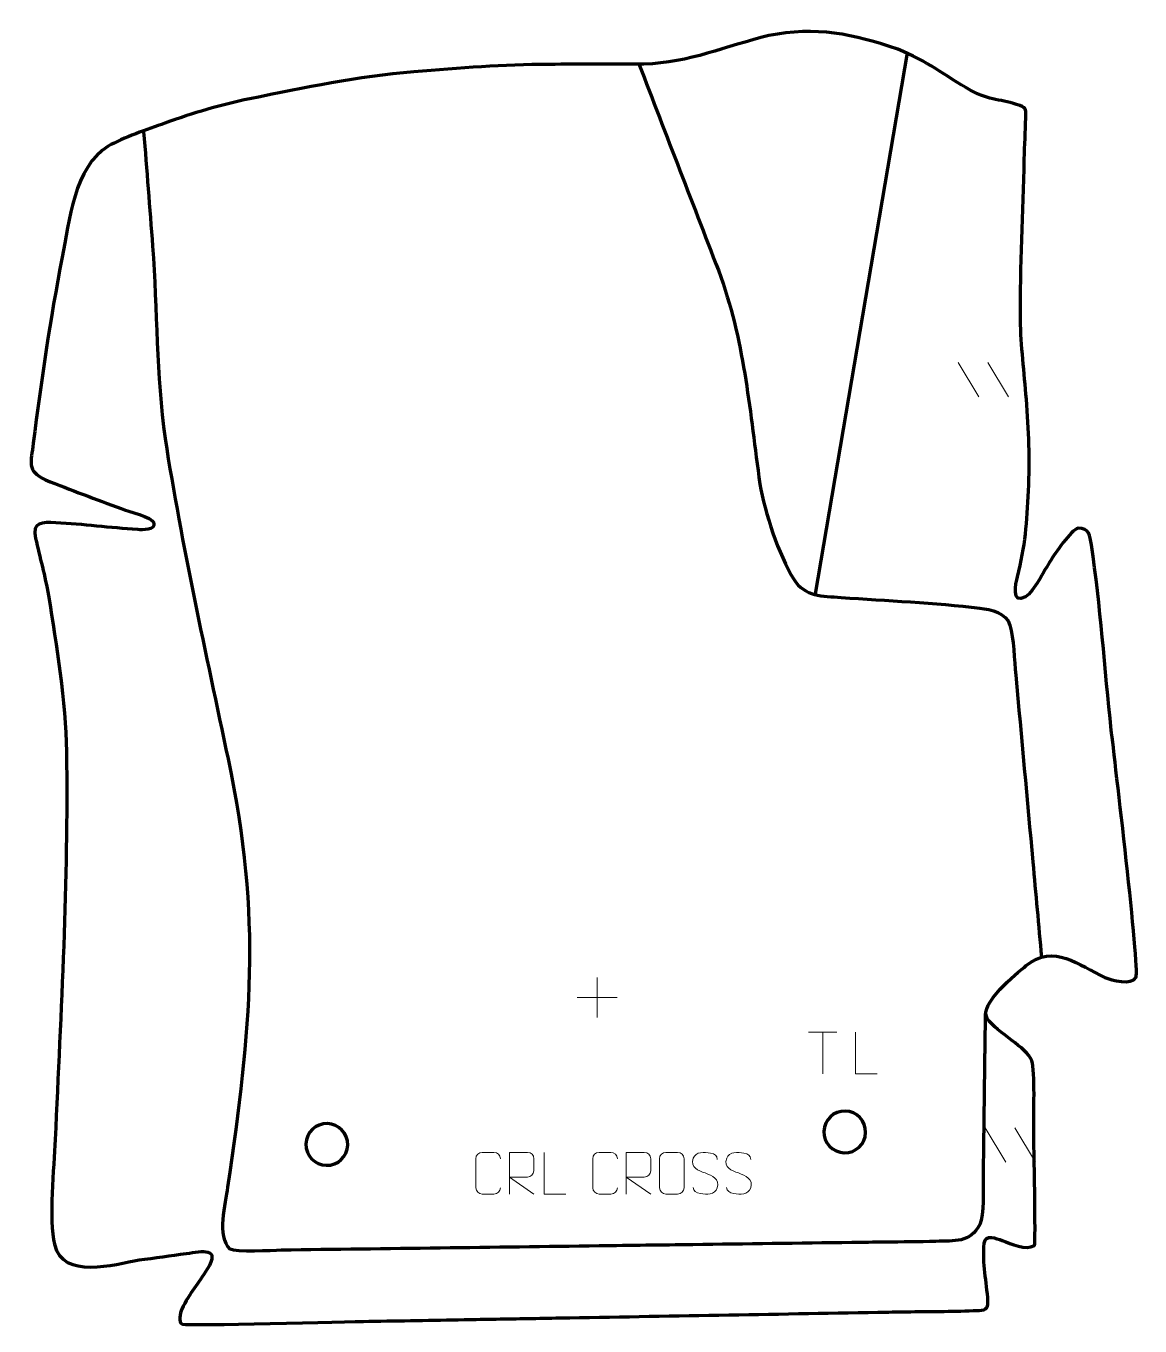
# Model space of a CAD drawing. Header units: millimetres. Extents: x 1326 to 1993, y 102 to 881.
import ezdxf

# ---------------------------------------------------------------- set-up
doc = ezdxf.new("R2010")
doc.units = ezdxf.units.MM
doc.header["$MEASUREMENT"] = 0
doc.layers.add('layer 1', color=7, linetype='Continuous')
doc.layers.add('layer 2', color=7, linetype='Continuous')

msp = doc.modelspace()

# ---------------------------------------------------------------- linework, layer by layer
at = {"layer": 'layer 1', "color": 142, "lineweight": 158}
msp.add_open_spline([(1853.6774, 864.7256), (1853.6774, 864.7256), (1798.4171, 540.4395), (1798.4171, 540.4395)], degree=3, dxfattribs=at)
for points, knots in [([(1692.9815, 857.984), (1709.1204, 815.3416), (1725.8536, 772.9404), (1742.0409, 730.3454), (1742.0409, 730.3454), (1756.8219, 688.0036), (1759.1333, 649.8448), (1765.4008, 606.2517), (1765.4008, 606.2517), (1768.3481, 589.0913), (1776.5678, 564.0702), (1785.6442, 549.2731), (1785.6442, 549.2731), (1792.5348, 538.6673), (1802.5997, 539.2134), (1814.0856, 538.3781), (1814.0856, 538.3781), (1841.598, 536.3978), (1869.8257, 535.177), (1897.1683, 531.931), (1897.1683, 531.931), (1903.9171, 531.1298), (1912.9133, 529.1479), (1915.1489, 521.7463), (1915.1489, 521.7463), (1917.3586, 513.9048), (1917.8848, 500.4631), (1918.6689, 491.8634), (1918.6689, 491.8634), (1922.0713, 454.548), (1925.473, 417.2325), (1928.8751, 379.9171), (1928.8751, 379.9171), (1930.6049, 360.9432), (1932.3348, 341.9693), (1934.0646, 322.9954)], [0, 0, 0, 0, 0.1, 0.1, 0.1, 0.1, 0.2, 0.2, 0.2, 0.2, 0.3, 0.3, 0.3, 0.3, 0.4, 0.4, 0.4, 0.4, 0.5, 0.5, 0.5, 0.5, 0.6, 0.6, 0.6, 0.6, 0.7, 0.7, 0.7, 0.7, 0.8, 0.8, 0.8, 0.8, 1, 1, 1, 1]), ([(1900.3461, 288.9846), (1900.2923, 284.8693), (1900.2387, 280.7539), (1900.1849, 276.6387), (1900.1849, 276.6387), (1900.123, 271.8902), (1900.0609, 267.1418), (1899.9989, 262.3933), (1899.9989, 262.3933), (1899.8377, 250.0473), (1899.6766, 237.7013), (1899.5154, 225.3554), (1899.5154, 225.3554), (1899.4368, 219.3406), (1899.3583, 213.3259), (1899.2798, 207.3111), (1899.2798, 207.3111), (1899.2095, 201.9296), (1899.1392, 196.548), (1899.069, 191.1664), (1899.069, 191.1664), (1899.0586, 184.3098), (1899.9629, 168.2514), (1897.1098, 162.615), (1897.1098, 162.615), (1891.4968, 151.5267), (1881.5279, 152.9173), (1870.8603, 152.5207), (1870.8603, 152.5207), (1860.7133, 152.1434), (1850.5672, 152.2088), (1840.4159, 152.0969), (1840.4159, 152.0969), (1833.7519, 152.0078), (1827.0879, 151.9185), (1820.4238, 151.8294), (1820.4238, 151.8294), (1788.6904, 151.4045), (1756.957, 150.9798), (1725.2236, 150.555), (1725.2236, 150.555), (1706.5008, 150.3043), (1687.7781, 150.0537), (1669.0554, 149.8031), (1669.0554, 149.8031), (1637.3219, 149.3783), (1605.5885, 148.9534), (1573.8549, 148.5287), (1573.8549, 148.5287), (1542.1216, 148.1039), (1510.3881, 147.6791), (1478.6547, 147.2543), (1478.6547, 147.2543), (1473.2676, 147.0884), (1451.5293, 145.6643), (1448.0793, 147.884), (1448.0793, 147.884), (1440.1523, 155.5098), (1445.3579, 175.2201), (1446.7881, 185.0799), (1446.7881, 185.0799), (1460.6392, 280.4616), (1467.437, 345.6426), (1447.0798, 441.5579), (1447.0798, 441.5579), (1433.588, 505.2107), (1419.4024, 569.2293), (1409.3255, 633.5111), (1409.3255, 633.5111), (1404.0351, 671.348), (1404.7112, 710.5597), (1401.822, 748.8043), (1401.822, 748.8043), (1400.0947, 771.6697), (1398.3723, 794.5339), (1396.4865, 817.3869)], [0, 0, 0, 0, 0.05, 0.05, 0.05, 0.05, 0.1, 0.1, 0.1, 0.1, 0.15, 0.15, 0.15, 0.15, 0.2, 0.2, 0.2, 0.2, 0.25, 0.25, 0.25, 0.25, 0.3, 0.3, 0.3, 0.3, 0.35, 0.35, 0.35, 0.35, 0.4, 0.4, 0.4, 0.4, 0.45, 0.45, 0.45, 0.45, 0.5, 0.5, 0.5, 0.5, 0.55, 0.55, 0.55, 0.55, 0.6, 0.6, 0.6, 0.6, 0.65, 0.65, 0.65, 0.65, 0.7, 0.7, 0.7, 0.7, 0.75, 0.75, 0.75, 0.75, 0.8, 0.8, 0.8, 0.8, 0.85, 0.85, 0.85, 0.85, 0.9, 0.9, 0.9, 0.9, 1, 1, 1, 1])]:
    msp.add_open_spline(points, degree=3, knots=knots, dxfattribs=at)
at = {"layer": 'layer 1', "color": 250, "lineweight": 9}
for points in [[(1884.2108, 679.0821), (1884.2108, 679.0821), (1896.5751, 658.5378), (1896.5751, 658.5378)], [(1901.9407, 679.0821), (1901.9407, 679.0821), (1914.305, 658.5378), (1914.305, 658.5378)], [(1667.975, 310.6933), (1667.975, 310.6933), (1667.975, 286.7154), (1667.975, 286.7154)], [(1655.9861, 298.7043), (1655.9861, 298.7043), (1679.964, 298.7043), (1679.964, 298.7043)], [(1794.584, 277.9524), (1794.584, 277.9524), (1811.5712, 277.9524), (1811.5712, 277.9524)], [(1803.0778, 253.0224), (1803.0778, 253.0224), (1803.0778, 277.9759), (1803.0778, 277.9759)], [(1900.2792, 220.6074), (1900.2792, 220.6074), (1912.6435, 200.0631), (1912.6435, 200.0631)], [(1918.0091, 220.6074), (1918.0091, 220.6074), (1930.3734, 200.0631), (1930.3734, 200.0631)]]:
    msp.add_open_spline(points, degree=3, dxfattribs=at)
for points, knots in [([(1835.5736, 253.0223), (1835.5736, 253.0223), (1822.6245, 253.0223), (1822.6245, 253.0223), (1822.6245, 253.0223), (1822.6245, 253.0223), (1822.6245, 277.9759), (1822.6245, 277.9759)], [0, 0, 0, 0, 0.33333333, 0.33333333, 0.33333333, 0.33333333, 1, 1, 1, 1]), ([(1610.083, 184.6994), (1609.9432, 182.376), (1608.266, 180.8964), (1606.1183, 180.8856), (1606.1183, 180.8856), (1603.7864, 180.886), (1601.4545, 180.886), (1599.123, 180.8856), (1599.123, 180.8856), (1597.198, 180.7802), (1595.2259, 182.6647), (1595.2371, 184.682), (1595.2371, 184.682), (1595.2375, 190.4521), (1595.2375, 196.2218), (1595.2371, 201.9911), (1595.2371, 201.9911), (1595.2413, 204.1292), (1596.988, 205.8484), (1599.1404, 205.8349), (1599.1404, 205.8349), (1601.4661, 205.8349), (1603.7922, 205.8349), (1606.1183, 205.8349), (1606.1183, 205.8349), (1608.0649, 205.8704), (1610.0563, 204.3789), (1610.083, 201.9413)], [0, 0, 0, 0, 0.125, 0.125, 0.125, 0.125, 0.25, 0.25, 0.25, 0.25, 0.375, 0.375, 0.375, 0.375, 0.5, 0.5, 0.5, 0.5, 0.625, 0.625, 0.625, 0.625, 0.75, 0.75, 0.75, 0.75, 1, 1, 1, 1]), ([(1615.328, 180.8817), (1615.328, 180.8817), (1615.328, 205.8352), (1615.328, 205.8352), (1615.328, 205.8352), (1618.9228, 205.8352), (1622.5183, 205.8352), (1626.1135, 205.8352), (1626.1135, 205.8352), (1628.4388, 205.7975), (1629.9961, 204.3075), (1629.992, 201.9411), (1629.992, 201.9411), (1629.9916, 199.9056), (1629.9916, 196.8462), (1629.992, 194.8102), (1629.992, 194.8102), (1629.9855, 192.9347), (1628.1732, 190.9929), (1626.1637, 190.9738), (1626.1637, 190.9738), (1626.1637, 190.9738), (1615.328, 190.9738), (1615.328, 190.9738), (1615.328, 190.9738), (1615.328, 190.9738), (1629.9827, 180.8817), (1629.9827, 180.8817)], [0, 0, 0, 0, 0.125, 0.125, 0.125, 0.125, 0.25, 0.25, 0.25, 0.25, 0.375, 0.375, 0.375, 0.375, 0.5, 0.5, 0.5, 0.5, 0.625, 0.625, 0.625, 0.625, 0.75, 0.75, 0.75, 0.75, 1, 1, 1, 1]), ([(1649.1345, 180.8816), (1649.1345, 180.8816), (1636.1854, 180.8816), (1636.1854, 180.8816), (1636.1854, 180.8816), (1636.1854, 180.8816), (1636.1854, 205.8352), (1636.1854, 205.8352)], [0, 0, 0, 0, 0.33333333, 0.33333333, 0.33333333, 0.33333333, 1, 1, 1, 1]), ([(1680.0829, 184.6994), (1679.9431, 182.376), (1678.2659, 180.8964), (1676.1182, 180.8856), (1676.1182, 180.8856), (1673.7863, 180.886), (1671.4544, 180.886), (1669.1229, 180.8856), (1669.1229, 180.8856), (1667.1979, 180.7802), (1665.2258, 182.6647), (1665.237, 184.682), (1665.237, 184.682), (1665.2374, 190.4521), (1665.2374, 196.2218), (1665.237, 201.9911), (1665.237, 201.9911), (1665.2412, 204.1292), (1666.9879, 205.8484), (1669.1403, 205.8349), (1669.1403, 205.8349), (1671.466, 205.8349), (1673.7921, 205.8349), (1676.1182, 205.8349), (1676.1182, 205.8349), (1678.0648, 205.8704), (1680.0562, 204.3789), (1680.0829, 201.9413)], [0, 0, 0, 0, 0.125, 0.125, 0.125, 0.125, 0.25, 0.25, 0.25, 0.25, 0.375, 0.375, 0.375, 0.375, 0.5, 0.5, 0.5, 0.5, 0.625, 0.625, 0.625, 0.625, 0.75, 0.75, 0.75, 0.75, 1, 1, 1, 1]), ([(1685.3279, 180.8817), (1685.3279, 180.8817), (1685.3279, 205.8352), (1685.3279, 205.8352), (1685.3279, 205.8352), (1688.9227, 205.8352), (1692.5182, 205.8352), (1696.1134, 205.8352), (1696.1134, 205.8352), (1698.4387, 205.7975), (1699.996, 204.3075), (1699.9919, 201.9411), (1699.9919, 201.9411), (1699.9915, 199.9056), (1699.9915, 196.8462), (1699.9919, 194.8102), (1699.9919, 194.8102), (1699.9854, 192.9347), (1698.1731, 190.9929), (1696.1636, 190.9738), (1696.1636, 190.9738), (1696.1636, 190.9738), (1685.3279, 190.9738), (1685.3279, 190.9738), (1685.3279, 190.9738), (1685.3279, 190.9738), (1699.9826, 180.8817), (1699.9826, 180.8817)], [0, 0, 0, 0, 0.125, 0.125, 0.125, 0.125, 0.25, 0.25, 0.25, 0.25, 0.375, 0.375, 0.375, 0.375, 0.5, 0.5, 0.5, 0.5, 0.625, 0.625, 0.625, 0.625, 0.75, 0.75, 0.75, 0.75, 1, 1, 1, 1]), ([(1709.1404, 205.8349), (1711.4661, 205.8349), (1713.7922, 205.8349), (1716.1183, 205.8349), (1716.1183, 205.8349), (1718.0649, 205.8705), (1720.0563, 204.3789), (1720.083, 201.9413), (1720.083, 201.9413), (1720.0826, 196.1944), (1720.0826, 190.4471), (1720.083, 184.6994), (1720.083, 184.6994), (1719.9432, 182.376), (1718.266, 180.8964), (1716.1183, 180.8856), (1716.1183, 180.8856), (1713.7864, 180.886), (1711.4545, 180.886), (1709.123, 180.8856), (1709.123, 180.8856), (1707.198, 180.7802), (1705.2259, 182.6647), (1705.2371, 184.682), (1705.2371, 184.682), (1705.2374, 190.4521), (1705.2374, 196.2218), (1705.2371, 201.9911), (1705.2371, 201.9911), (1705.2413, 204.1292), (1706.988, 205.8484), (1709.1404, 205.8349)], [0, 0, 0, 0, 0.11111111, 0.11111111, 0.11111111, 0.11111111, 0.22222222, 0.22222222, 0.22222222, 0.22222222, 0.33333333, 0.33333333, 0.33333333, 0.33333333, 0.44444444, 0.44444444, 0.44444444, 0.44444444, 0.55555556, 0.55555556, 0.55555556, 0.55555556, 0.66666667, 0.66666667, 0.66666667, 0.66666667, 0.77777778, 0.77777778, 0.77777778, 0.77777778, 1, 1, 1, 1]), ([(1732.6655, 193.5323), (1728.4172, 195.0027), (1723.5091, 196.7985), (1725.5142, 202.3188), (1725.5142, 202.3188), (1727.0177, 206.4587), (1732.2313, 206.0702), (1735.8349, 205.4691), (1735.8349, 205.4691), (1738.6955, 204.9919), (1739.5602, 203.7787), (1739.8708, 201.6946)], [0, 0, 0, 0, 0.25, 0.25, 0.25, 0.25, 0.5, 0.5, 0.5, 0.5, 1, 1, 1, 1]), ([(1752.6655, 193.5323), (1748.4172, 195.0027), (1743.5091, 196.7985), (1745.5142, 202.3188), (1745.5142, 202.3188), (1747.0177, 206.4587), (1752.2313, 206.0702), (1755.8349, 205.4691), (1755.8349, 205.4691), (1758.6955, 204.9919), (1759.5602, 203.7787), (1759.8708, 201.6946)], [0, 0, 0, 0, 0.25, 0.25, 0.25, 0.25, 0.5, 0.5, 0.5, 0.5, 1, 1, 1, 1]), ([(1732.6655, 193.5322), (1736.6841, 191.8855), (1741.7136, 189.9972), (1739.8796, 184.6369), (1739.8796, 184.6369), (1738.4198, 180.3705), (1733.509, 180.6272), (1729.7829, 181.1819), (1729.7829, 181.1819), (1727.0329, 181.5917), (1725.812, 182.8052), (1725.434, 184.9174)], [0, 0, 0, 0, 0.25, 0.25, 0.25, 0.25, 0.5, 0.5, 0.5, 0.5, 1, 1, 1, 1]), ([(1752.6655, 193.5322), (1756.6841, 191.8855), (1761.7136, 189.9972), (1759.8796, 184.6369), (1759.8796, 184.6369), (1758.4198, 180.3705), (1753.509, 180.6272), (1749.7829, 181.1819), (1749.7829, 181.1819), (1747.0329, 181.5917), (1745.812, 182.8052), (1745.434, 184.9174)], [0, 0, 0, 0, 0.25, 0.25, 0.25, 0.25, 0.5, 0.5, 0.5, 0.5, 1, 1, 1, 1])]:
    msp.add_open_spline(points, degree=3, knots=knots, dxfattribs=at)
at = {"layer": 'layer 1', "color": 142, "lineweight": 200}
for points in [[(1815.8933, 205.6118), (1808.9922, 205.7983), (1803.549, 211.5439), (1803.7354, 218.4449), (1803.7354, 218.4449), (1803.9218, 225.3459), (1809.6674, 230.7892), (1816.5684, 230.6027), (1816.5684, 230.6027), (1823.4695, 230.4163), (1828.9127, 224.6707), (1828.7263, 217.7697), (1828.7263, 217.7697), (1828.5398, 210.8687), (1822.7943, 205.4254), (1815.8933, 205.6118)], [(1505.6622, 198.113), (1498.7611, 198.2994), (1493.3179, 204.045), (1493.5043, 210.946), (1493.5043, 210.946), (1493.6908, 217.847), (1499.4363, 223.2903), (1506.3374, 223.1038), (1506.3374, 223.1038), (1513.2384, 222.9174), (1518.6817, 217.1718), (1518.4952, 210.2708), (1518.4952, 210.2708), (1518.3088, 203.3698), (1512.5632, 197.9265), (1505.6622, 198.113)]]:
    msp.add_open_spline(points, degree=3, knots=[0, 0, 0, 0, 0.2, 0.2, 0.2, 0.2, 0.4, 0.4, 0.4, 0.4, 0.6, 0.6, 0.6, 0.6, 1, 1, 1, 1], dxfattribs=at)
at = {"layer": 'layer 2', "color": 242, "lineweight": 158}
msp.add_open_spline([(1459.8393, 837.094), (1493.1624, 843.9169), (1524.1343, 850.3911), (1558.1901, 853.2807), (1558.1901, 853.2807), (1585.7377, 855.6231), (1611.4376, 857.6177), (1639.1657, 857.7366), (1639.1657, 857.7366), (1658.0793, 857.8335), (1676.95, 857.8207), (1695.8599, 857.8379), (1695.8599, 857.8379), (1723.569, 858.7062), (1744.6338, 868.6863), (1770.7245, 874.9619), (1770.7245, 874.9619), (1798.8284, 880.7294), (1821.4065, 875.8833), (1848.0441, 866.7565), (1848.0441, 866.7565), (1865.479, 859.9619), (1876.054, 850.9728), (1891.6543, 842.1337), (1891.6543, 842.1337), (1903.0572, 835.8693), (1910.1792, 836.9313), (1921.18, 833.1302), (1921.18, 833.1302), (1925.4095, 831.6687), (1924.734, 830.0375), (1924.6304, 825.5825), (1924.6304, 825.5825), (1924.4406, 817.427), (1923.9626, 809.2354), (1923.7653, 801.0156), (1923.7653, 801.0156), (1922.9468, 768.9964), (1921.2799, 736.7842), (1921.4572, 704.7705), (1921.4572, 704.7705), (1921.6015, 689.2486), (1923.8643, 672.8449), (1924.9839, 657.2054), (1924.9839, 657.2054), (1926.3408, 638.2514), (1927.3174, 621.3532), (1926.2306, 602.2757), (1926.2306, 602.2757), (1925.2556, 583.594), (1924.4749, 569.0241), (1919.6411, 550.7103), (1919.6411, 550.7103), (1918.5926, 546.7905), (1915.8962, 533.8948), (1924.4126, 538.6908), (1924.4126, 538.6908), (1929.9601, 542.229), (1935.3129, 554.2465), (1939.3803, 560.284), (1939.3803, 560.284), (1942.034, 564.2232), (1951.8323, 578.9188), (1955.9655, 579.8749), (1955.9655, 579.8749), (1962.732, 579.9645), (1963.1017, 575.5172), (1963.984, 569.8049), (1963.984, 569.8049), (1969.4557, 533.2571), (1971.7956, 495.7386), (1975.8856, 458.9118), (1975.8856, 458.9118), (1977.6744, 442.9094), (1993.0581, 315.4829), (1990.6778, 310.7979), (1990.6778, 310.7979), (1988.119, 305.7616), (1976.0397, 309.0344), (1972.0416, 310.6978), (1972.0416, 310.6978), (1956.3844, 318.0544), (1941.3881, 331.2356), (1924.9769, 317.7664), (1924.9769, 317.7664), (1918.9407, 312.7828), (1896.544, 294.8683), (1901.4555, 286.1421), (1901.4555, 286.1421), (1908.0984, 277.1289), (1925.1645, 268.9277), (1928.2625, 260.7343), (1928.2625, 260.7343), (1930.3422, 254.3623), (1929.3085, 227.6307), (1929.4042, 218.6883), (1929.4042, 218.6883), (1929.5008, 211.207), (1930.7671, 151.4807), (1929.8402, 150.1512), (1929.8402, 150.1512), (1924.7667, 146.6236), (1915.6767, 151.1936), (1910.5295, 153.0467), (1910.5295, 153.0467), (1906.8564, 154.369), (1900.4719, 157.1156), (1899.7212, 151.4163), (1899.7212, 151.4163), (1898.5816, 138.6027), (1901.3146, 128.8377), (1901.9697, 116.6218), (1901.9697, 116.6218), (1902.3069, 110.3335), (1898.0719, 111.231), (1893.134, 111.0375), (1893.134, 111.0375), (1879.8492, 110.517), (1866.5508, 110.5773), (1853.2595, 110.3849), (1853.2595, 110.3849), (1847.542, 110.283), (1841.8244, 110.1812), (1836.1069, 110.0794), (1836.1069, 110.0794), (1772.5787, 108.9481), (1709.0505, 107.8168), (1645.5222, 106.6854), (1645.5222, 106.6854), (1639.1695, 106.5724), (1632.8166, 106.4592), (1626.4638, 106.346), (1626.4638, 106.346), (1613.7582, 106.1198), (1601.0525, 105.8935), (1588.3469, 105.6673), (1588.3469, 105.6673), (1569.2885, 105.3279), (1550.2299, 104.9885), (1531.1715, 104.6491), (1531.1715, 104.6491), (1518.8428, 104.4157), (1423.0803, 101.8376), (1419.6128, 102.8858), (1419.6128, 102.8858), (1416.4595, 103.839), (1418.384, 109.9287), (1419.1689, 111.8787), (1419.1689, 111.8787), (1423.7855, 121.8323), (1429.0868, 127.0194), (1434.3928, 135.8303), (1434.3928, 135.8303), (1442.5322, 149.3464), (1431.5376, 146.5867), (1421.9487, 145.3037), (1421.9487, 145.3037), (1412.4714, 144.0357), (1403.0467, 142.6499), (1393.5388, 141.4153), (1393.5388, 141.4153), (1378.9294, 138.7956), (1347.6527, 129.5239), (1342.843, 150.7854), (1342.843, 150.7854), (1339.4881, 165.6159), (1342.5348, 196.9557), (1343.2852, 213.5076), (1343.2852, 213.5076), (1346.7787, 290.5593), (1351.1806, 368.6829), (1350.0597, 445.7836), (1350.0597, 445.7836), (1349.4334, 476.6596), (1344.2523, 508.9504), (1339.2924, 539.4558), (1339.2924, 539.4558), (1337.2704, 551.1595), (1334.0926, 562.2294), (1331.6008, 573.7654), (1331.6008, 573.7654), (1329.3919, 583.9911), (1335.5397, 583.3368), (1343.63, 583.0586), (1343.63, 583.0586), (1360.1173, 582.305), (1376.3273, 580.0435), (1392.7343, 579.0084), (1392.7343, 579.0084), (1395.3215, 578.8452), (1403.5913, 578.4302), (1402.3954, 582.9891), (1402.3954, 582.9891), (1401.481, 586.4749), (1386.7905, 590.103), (1382.8929, 591.5446), (1382.8929, 591.5446), (1367.741, 597.1793), (1352.5829, 602.8328), (1337.5528, 608.7857), (1337.5528, 608.7857), (1325.8314, 614.3681), (1328.8054, 619.3966), (1330.2034, 630.6857), (1330.2034, 630.6857), (1334.9086, 668.5429), (1340.1939, 704.7886), (1347.5103, 742.2619), (1347.5103, 742.2619), (1351.5356, 763.4319), (1354.7535, 796.5962), (1375.0898, 808.6745), (1375.0898, 808.6745), (1383.8834, 813.8972), (1398.9409, 818.9102), (1408.9377, 822.5021), (1408.9377, 822.5021), (1425.7702, 828.5503), (1442.3115, 833.4641), (1459.8393, 837.094)], degree=3, knots=[0, 0, 0, 0, 0.01785714, 0.01785714, 0.01785714, 0.01785714, 0.03571429, 0.03571429, 0.03571429, 0.03571429, 0.05357143, 0.05357143, 0.05357143, 0.05357143, 0.07142857, 0.07142857, 0.07142857, 0.07142857, 0.08928571, 0.08928571, 0.08928571, 0.08928571, 0.10714286, 0.10714286, 0.10714286, 0.10714286, 0.125, 0.125, 0.125, 0.125, 0.14285714, 0.14285714, 0.14285714, 0.14285714, 0.16071429, 0.16071429, 0.16071429, 0.16071429, 0.17857143, 0.17857143, 0.17857143, 0.17857143, 0.19642857, 0.19642857, 0.19642857, 0.19642857, 0.21428571, 0.21428571, 0.21428571, 0.21428571, 0.23214286, 0.23214286, 0.23214286, 0.23214286, 0.25, 0.25, 0.25, 0.25, 0.26785714, 0.26785714, 0.26785714, 0.26785714, 0.28571429, 0.28571429, 0.28571429, 0.28571429, 0.30357143, 0.30357143, 0.30357143, 0.30357143, 0.32142857, 0.32142857, 0.32142857, 0.32142857, 0.33928571, 0.33928571, 0.33928571, 0.33928571, 0.35714286, 0.35714286, 0.35714286, 0.35714286, 0.375, 0.375, 0.375, 0.375, 0.39285714, 0.39285714, 0.39285714, 0.39285714, 0.41071429, 0.41071429, 0.41071429, 0.41071429, 0.42857143, 0.42857143, 0.42857143, 0.42857143, 0.44642857, 0.44642857, 0.44642857, 0.44642857, 0.46428571, 0.46428571, 0.46428571, 0.46428571, 0.48214286, 0.48214286, 0.48214286, 0.48214286, 0.5, 0.5, 0.5, 0.5, 0.51785714, 0.51785714, 0.51785714, 0.51785714, 0.53571429, 0.53571429, 0.53571429, 0.53571429, 0.55357143, 0.55357143, 0.55357143, 0.55357143, 0.57142857, 0.57142857, 0.57142857, 0.57142857, 0.58928571, 0.58928571, 0.58928571, 0.58928571, 0.60714286, 0.60714286, 0.60714286, 0.60714286, 0.625, 0.625, 0.625, 0.625, 0.64285714, 0.64285714, 0.64285714, 0.64285714, 0.66071429, 0.66071429, 0.66071429, 0.66071429, 0.67857143, 0.67857143, 0.67857143, 0.67857143, 0.69642857, 0.69642857, 0.69642857, 0.69642857, 0.71428571, 0.71428571, 0.71428571, 0.71428571, 0.73214286, 0.73214286, 0.73214286, 0.73214286, 0.75, 0.75, 0.75, 0.75, 0.76785714, 0.76785714, 0.76785714, 0.76785714, 0.78571429, 0.78571429, 0.78571429, 0.78571429, 0.80357143, 0.80357143, 0.80357143, 0.80357143, 0.82142857, 0.82142857, 0.82142857, 0.82142857, 0.83928571, 0.83928571, 0.83928571, 0.83928571, 0.85714286, 0.85714286, 0.85714286, 0.85714286, 0.875, 0.875, 0.875, 0.875, 0.89285714, 0.89285714, 0.89285714, 0.89285714, 0.91071429, 0.91071429, 0.91071429, 0.91071429, 0.92857143, 0.92857143, 0.92857143, 0.92857143, 0.94642857, 0.94642857, 0.94642857, 0.94642857, 0.96428571, 0.96428571, 0.96428571, 0.96428571, 1, 1, 1, 1], dxfattribs=at)

doc.saveas('drawing.dxf')
